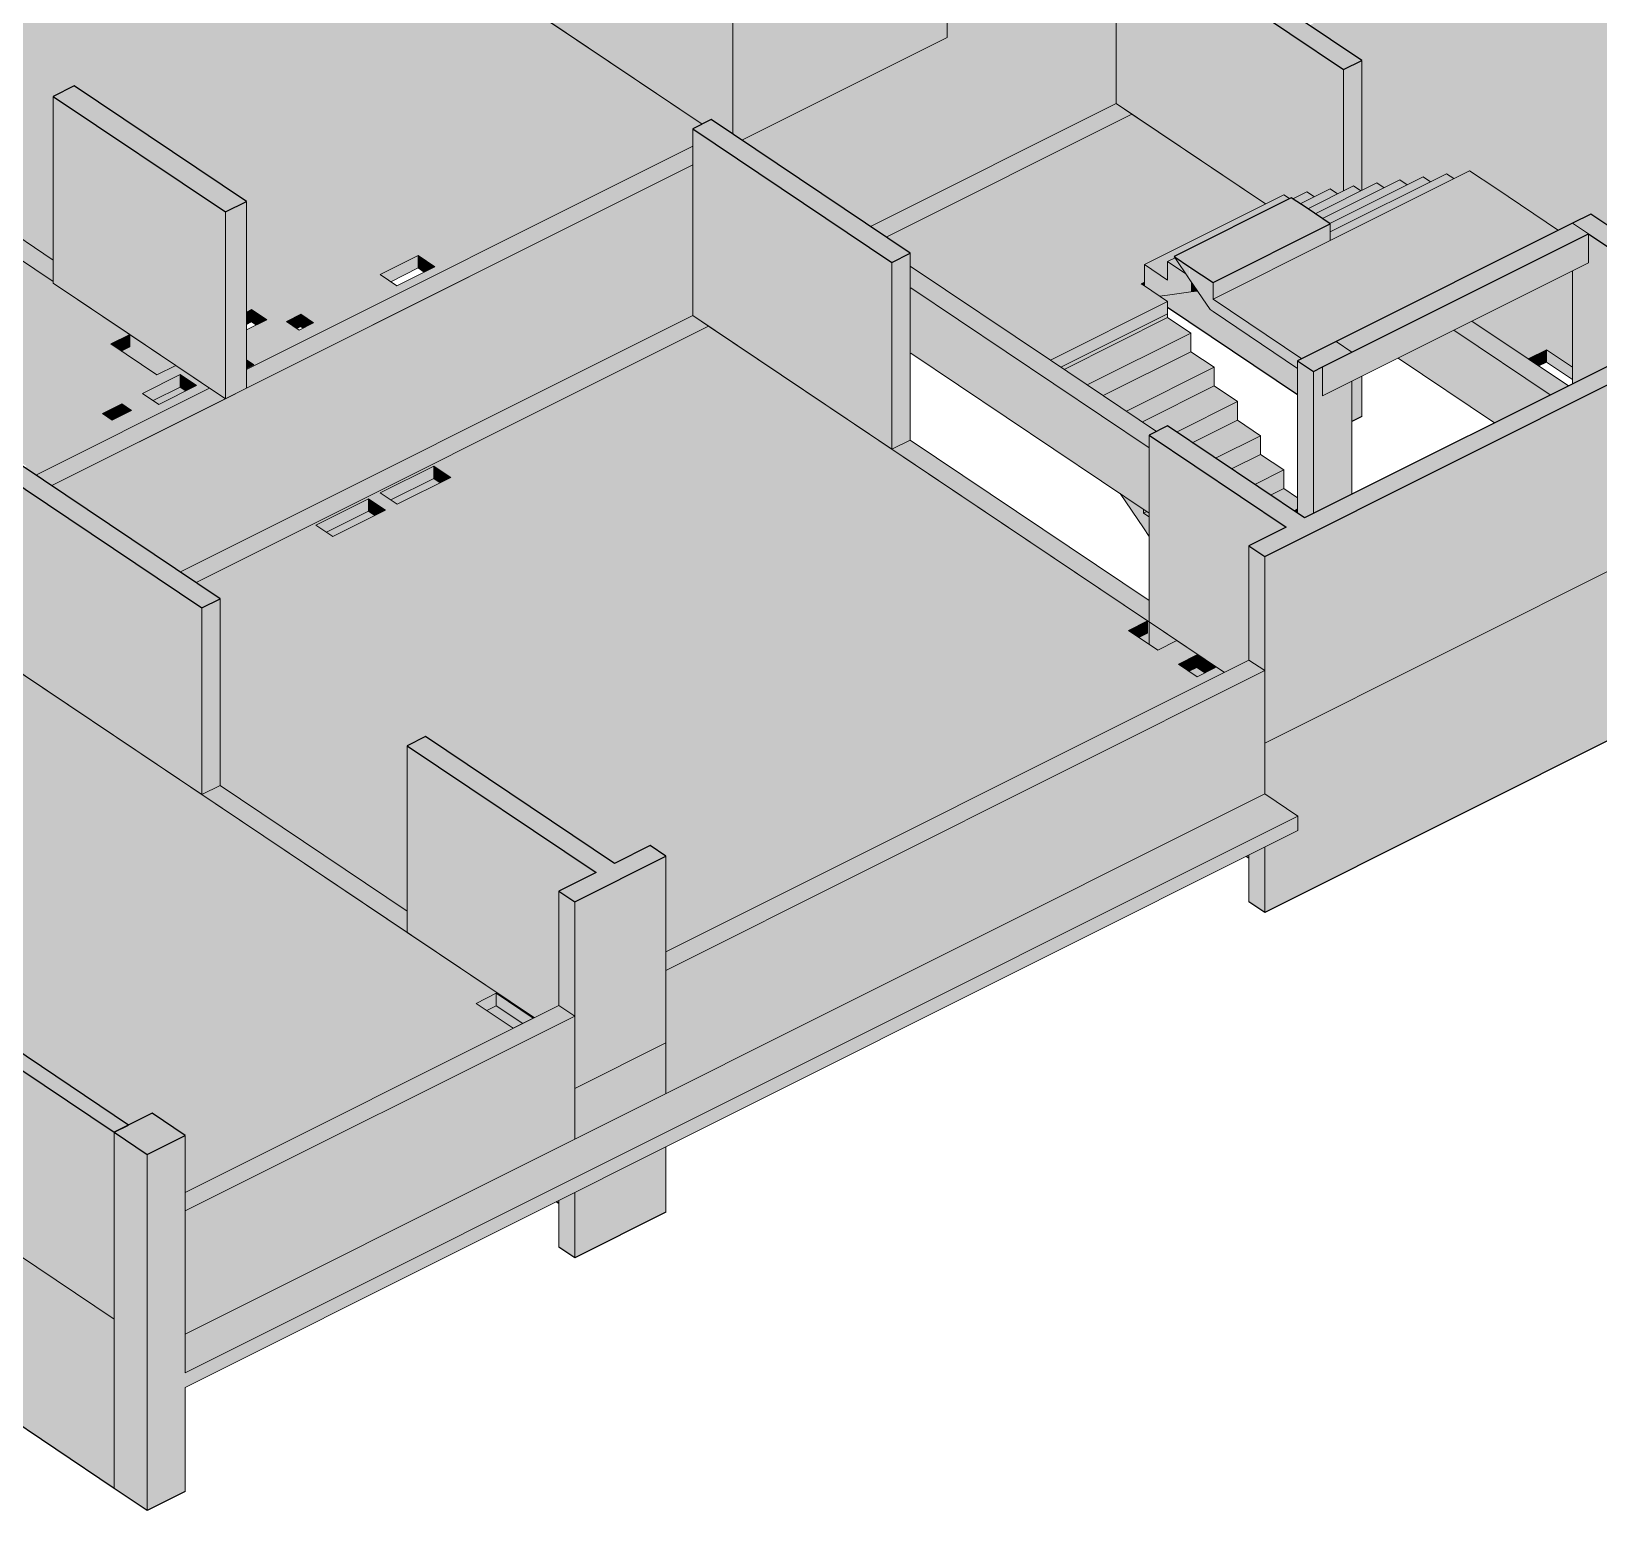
# Model space of a CAD drawing. Header units: centimetres. Extents: x -2198 to 42786, y -3196 to 88064.
# Drawn here: x 15484 to 16719, y 64360 to 65525 of the extents above; entities that cross this region are included whole.
import ezdxf

# ---------------------------------------------------------------- set-up
doc = ezdxf.new("R2010")
doc.units = ezdxf.units.CM
for name, color, linetype, lineweight in [('A-FLOR', 7, 'Continuous', 25), ('S-BEAM', 7, 'Continuous', 25), ('S-COLS', 7, 'Continuous', 25), ('S-STRS', 7, 'Continuous', 9)]:
    doc.layers.add(name, color=color, linetype=linetype, lineweight=lineweight)

# ---------------------------------------------------------------- blocks, each defined once
blk = doc.blocks.new('PED_COMPL_ESC_TRIANGULO_BAIXO_R00_2019 - 01-3741892-3D E 001 - VISTA 3D TIPO 1')
at = {"layer": 'S-BEAM', "lineweight": 9, "true_color": 0xbfbfbf}
blk.add_hatch(color=9, dxfattribs=at).paths.add_polyline_path([(15.6, 65258.8), (97.1, 65299.6), (97.1, 65302.4), (13.1, 65260.4)], flags=0)
at = {"layer": 'S-BEAM', "lineweight": 9}
for p, q in [((13.1, 65260.4), (97.1, 65302.4)), ((97.1, 65302.4), (97.1, 65299.6))]:
    blk.add_line(p, q, dxfattribs=at)
blk = doc.blocks.new('PED_COMPL_ESC_TRIANGULO_CIMA_R00_2019 - 01-3741802-3D E 001 - VISTA 3D TIPO 1')
at = {"layer": 'S-BEAM', "lineweight": 9, "true_color": 0xbfbfbf}
for points in [[(76.3, 65326.2), (78.8, 65326.5), (78.6, 65327.4)], [(78.8, 65324.5), (78.7, 65326.5), (76.3, 65326.2), (78.6, 65324.6)]]:
    blk.add_hatch(color=9, dxfattribs=at).paths.add_polyline_path(points, flags=0)
at = {"layer": 'S-BEAM', "lineweight": 9}
for p, q in [((76.3, 65326.2), (78.8, 65327.5)), ((78.8, 65326.5), (76.3, 65326.2)), ((76.3, 65326.2), (78.8, 65324.5)), ((78.8, 65324.5), (78.8, 65326.5))]:
    blk.add_line(p, q, dxfattribs=at)

msp = doc.modelspace()

# ---------------------------------------------------------------- hatches: boundary and pattern name
at = {"layer": 'A-FLOR', "true_color": 0xbfbfbf}
h = msp.add_hatch(color=9, dxfattribs=at)
h.paths.add_polyline_path([(15341.26, 64968.73), (15461.98, 65029.16), (15461.98, 65147.87), (15239.96, 65036.73), (15340.13, 64969.48)], flags=0)
h.paths.add_polyline_path([(15601.85, 65099.17), (16005.42, 65301.18), (16005.42, 65419.9), (15500.55, 65167.18), (15595.48, 65103.45)], flags=0)
h.paths.add_polyline_path([(16145.29, 65371.2), (16338.84, 65468.22), (16338.84, 65603.07), (16337.62, 65602.57), (16298.23, 65629.02), (16278.97, 65619.38), (16266.01, 65628.08), (16302.68, 65646.43), (16344.82, 65618.14), (16346.17, 65618.81), (16270.34, 65669.72), (16243.85, 65656.46), (16201.24, 65685.06), (16227.73, 65698.32), (16189.98, 65723.67), (16167.27, 65712.3), (16102.24, 65755.96), (16124.95, 65767.33), (16118.74, 65771.5), (16103.6, 65763.92), (16090.53, 65772.69), (16105.67, 65780.27), (16051.13, 65816.89), (16035.99, 65809.31), (16022.61, 65818.29), (16037.74, 65825.87), (15912.61, 65909.88), (15899.89, 65903.53), (15890.26, 65909.88), (15877.25, 65903.37), (15899.89, 65888.17), (15886.33, 65881.38), (15863.7, 65896.58), (15738.44, 65833.88), (16067.83, 65612.75), (16193.32, 65675.57), (16205.74, 65667.23), (16205.74, 65520.17), (16043.99, 65439.2), (16144.02, 65372.05)], flags=0)
h.paths.add_polyline_path([(16478.71, 65538.09), (16736.2, 65667.32), (16736.2, 65785.7), (16377.41, 65606.1), (16474.31, 65541.05)], flags=0)
h.paths.add_polyline_path([(16878.34, 65738.13), (17135.83, 65867.02), (17135.83, 65883.87), (17048.91, 65942.23), (16777.04, 65806.14), (16871.81, 65742.52)], flags=0)
h = msp.add_hatch(color=9, dxfattribs=at)
h.paths.add_polyline_path([(15653.96, 65258.52), (16005.42, 65434.5), (16005.42, 65448.25), (16012.76, 65451.92), (15726.64, 65644.01), (15712.26, 65636.81), (15679.74, 65658.64), (15694.12, 65665.84), (15653.98, 65692.79), (15640.36, 65685.97), (15606.32, 65708.82), (15619.95, 65715.64), (15593.3, 65733.53), (15579.67, 65726.71), (15570.42, 65732.92), (15584.04, 65739.74), (15569.66, 65749.4), (15311.03, 65619.94), (15317.87, 65615.35), (15317.87, 65468.29), (15501.7, 65344.87), (15501.7, 65473.75), (15518.35, 65482.09), (15653.96, 65391.05), (15653.97, 65303.91), (15657.94, 65305.89), (15669.86, 65297.88), (15653.96, 65289.72), (15653.97, 65266.3), (15659.85, 65262.35), (15653.96, 65259.12)], flags=0)
h.paths.add_polyline_path([(15695.31, 65289.72), (15685.32, 65296.43), (15696.84, 65302.2), (15706.83, 65295.49), (15696.84, 65290.49)], flags=0)
h.paths.add_polyline_path([(15772.3, 65324.58), (15759.17, 65333.4), (15789.17, 65348.42), (15802.3, 65339.6), (15772.38, 65324.62)], flags=0)
h = msp.add_hatch(color=9, dxfattribs=at)
h.paths.add_polyline_path([(16862.3, 65239.46), (17156, 65386.48), (16872.94, 65576.51), (16871.81, 65575.94), (16811.07, 65616.71), (16796.3, 65609.32), (16760.64, 65633.26), (16775.41, 65640.66), (16748.61, 65658.64), (16491.13, 65529.76), (16532.29, 65502.12), (16532.29, 65399.79), (16544.05, 65405.68), (16549.84, 65401.79), (16562.35, 65408.06), (16568.14, 65404.18), (16580.65, 65410.44), (16586.44, 65406.56), (16598.95, 65412.82), (16604.74, 65408.94), (16617.25, 65415.2), (16687.22, 65368.23), (16712.64, 65381.04), (16820.55, 65308.59), (16849.88, 65323.27), (16862.3, 65314.94), (16862.3, 65268.35)], flags=0)
h.paths.add_polyline_path([(16698.26, 65260.48), (16698.26, 65336.4), (16619.1, 65296.77), (16663.42, 65267.02), (16677.8, 65274.22), (16697.93, 65260.7)], flags=0)
h.paths.add_polyline_path([(16621.16, 65572.63), (16611, 65579.45), (16622.52, 65585.22), (16632.68, 65578.4), (16627.76, 65575.94)], flags=0)
h.paths.add_polyline_path([(16702.31, 65613.25), (16694.71, 65618.35), (16708.88, 65625.44), (16716.47, 65620.34)], flags=0)
h.paths.add_polyline_path([(16733.74, 65628.99), (16721.25, 65637.38), (16750.91, 65652.23), (16763.4, 65643.84), (16736.2, 65630.22)], flags=0)
h = msp.add_hatch(color=9, dxfattribs=at)
h.paths.add_polyline_path([(15254.34, 65058.49), (15461.98, 65162.42), (15461.98, 65176.22), (15466.53, 65178.5), (15459.35, 65183.32), (15470.87, 65189.08), (15480.86, 65182.38), (15479.17, 65181.53), (15488.13, 65175.52), (15624.9, 65243.98), (15598.31, 65261.83), (15583.34, 65254.33), (15546.99, 65278.73), (15561.97, 65286.22), (15501.7, 65326.7), (15501.69, 65328.03), (15171.16, 65549.92), (14900.48, 65414.43), (14900.79, 65281.29), (14911.51, 65274.09), (14925.89, 65281.29), (14957.92, 65259.79), (14943.54, 65252.59), (15136.04, 65123.35), (15136.04, 65253.56), (15150.42, 65260.76), (15254.34, 65191), (15254.34, 65059.06)], flags=0)
h.paths.add_polyline_path([(15548.12, 65218.73), (15540.42, 65223.9), (15555.74, 65231.57), (15563.44, 65226.4), (15551.31, 65220.33)], flags=0)
h.paths.add_polyline_path([(15584.95, 65231.16), (15572.13, 65239.77), (15601.79, 65254.62), (15614.61, 65246.01), (15593.9, 65235.64)], flags=0)
for points in [[(16287.07, 65266.01), (16379.4, 65312.22), (16358.55, 65326.22), (16361.1, 65327.5), (16361.1, 65341.21), (16456.6, 65389.02), (16351.25, 65459.74), (16157.71, 65362.86), (16176.65, 65350.14), (16176.65, 65340.14), (16278.84, 65271.53)], [(15767.51, 65327.8), (15789.17, 65338.64), (15789.17, 65348.42), (15759.17, 65333.4), (15761.87, 65331.58)], [(15793.96, 65335.42), (15802.3, 65339.6), (15789.17, 65348.42), (15789.17, 65338.64), (15793.03, 65336.05)], [(16295.42, 65260.41), (16379.4, 65302.45), (16379.4, 65312.22), (16287.07, 65266.01)], [(15653.96, 65294.12), (15657.94, 65296.11), (15657.94, 65305.89), (15653.96, 65303.9), (15653.96, 65297.88)], [(15661.52, 65293.71), (15669.86, 65297.88), (15657.94, 65305.89), (15657.94, 65296.11), (15659.85, 65294.83)], [(15693.67, 65290.83), (15696.84, 65292.42), (15696.84, 65302.2), (15685.32, 65296.43), (15686.72, 65295.49)], [(15698.49, 65291.31), (15706.83, 65295.49), (15696.84, 65302.2), (15696.84, 65292.42), (15698.07, 65291.59)], [(15555.34, 65273.13), (15561.97, 65276.45), (15561.97, 65286.22), (15547.05, 65278.69), (15554.04, 65274)], [(16671.76, 65261.42), (16677.8, 65264.44), (16677.8, 65274.22), (16663.5, 65266.97)], [(16698.26, 65250.71), (16697.93, 65260.7), (16677.8, 65274.22), (16677.8, 65264.44), (16696.62, 65251.8)], [(15653.96, 65259.4), (15659.85, 65262.35), (15653.96, 65266.3), (15653.96, 65259.42)], [(15580.47, 65234.17), (15601.79, 65244.84), (15601.79, 65254.62), (15572.13, 65239.77), (15578.28, 65235.64)], [(15606.27, 65241.83), (15614.61, 65246.01), (15601.79, 65254.33), (15601.79, 65244.84), (15605.22, 65242.53)], [(15548.12, 65218.73), (15555.74, 65222.85), (15555.74, 65231.57), (15540.42, 65223.9), (15547.5, 65219.14)], [(15555.74, 65222.54), (15563.44, 65226.4), (15555.74, 65231.16), (15555.74, 65222.85)], [(15767.68, 65155.88), (15801.39, 65173.09), (15801.39, 65182.53), (15759.34, 65161.48), (15767.39, 65156.07)], [(15806.43, 65169.37), (15814.78, 65173.55), (15801.39, 65182.23), (15801.39, 65172.75), (15804.17, 65170.89)], [(15716.87, 65130.45), (15750.07, 65147.4), (15750.07, 65156.84), (15708.53, 65136.05), (15716.59, 65130.64)], [(15755.11, 65143.68), (15763.26, 65147.98), (15750.07, 65156.84), (15750.07, 65147.06)], [(16356.79, 65047.55), (16363.58, 65050.95), (16363.58, 65060.73), (16348.45, 65053.15), (16354.67, 65048.97)], [(16396.28, 65021.04), (16402.31, 65024.06), (16402.11, 65033.74), (16387.93, 65026.64), (16395.64, 65021.46)], [(16408.75, 65019.74), (16417.1, 65023.92), (16402.31, 65033.6), (16402.53, 65023.92), (16406.18, 65021.46)], [(15843.1, 64753.77), (15850.65, 64757.77), (15850.65, 64767.33), (15834.76, 64759.38), (15837.16, 64757.77)], [(15871.48, 64743.56), (15879.82, 64747.74), (15850.65, 64767.33), (15850.65, 64757.55), (15870.15, 64744.45)]]:
    msp.add_hatch(color=9, dxfattribs=at).paths.add_polyline_path(points, flags=0)
h = msp.add_hatch(color=9, dxfattribs=at)
h.paths.add_polyline_path([(15984.31, 64799.97), (16424.09, 65020.11), (16386.75, 65045.18), (16371.61, 65037.6), (16348.45, 65053.15), (16363.58, 65060.73), (16017.84, 65292.84), (15614.27, 65090.83), (15633.21, 65078.12), (15633.21, 64931.05), (15780.59, 64832.11), (15780.59, 64962.32), (15794.97, 64969.52), (15943.7, 64869.67), (15971.89, 64883.79), (15984.31, 64875.45), (15984.31, 64822.46)], flags=0)
h.paths.add_polyline_path([(16402.71, 65016.72), (16387.93, 65026.64), (16402.37, 65033.8), (16417.1, 65023.92), (16411.55, 65021.14)], flags=0)
h.paths.add_polyline_path([(15721.92, 65127.06), (15708.53, 65136.05), (15750.07, 65156.84), (15763.45, 65147.86), (15750.07, 65141.16)], flags=0)
h.paths.add_polyline_path([(15772.72, 65152.5), (15759.34, 65161.48), (15801.65, 65182.36), (15814.78, 65173.55)], flags=0)
h = msp.add_hatch(color=9, dxfattribs=at)
h.paths.add_polyline_path([(15605.71, 64610.46), (15880.65, 64748.08), (15474.4, 65020.82), (15219.18, 64893.07), (15561.03, 64663.57), (15579.57, 64672.85), (15605.71, 64655.3), (15605.71, 64635.5)], flags=0)
h.paths.add_polyline_path([(15863.94, 64739.79), (15834.76, 64759.38), (15850.65, 64767.33), (15879.51, 64747.58), (15868.66, 64742.15)], flags=0)
at = {"layer": 'A-FLOR', "true_color": 0x0080ff}
for points in [[(15605.71, 64468.31), (16482, 64906.95), (16455.86, 64924.5), (15605.71, 64498.95)], [(15605.71, 64456.9), (16482, 64895.54), (16482, 64906.95), (15605.71, 64468.31)]]:
    msp.add_hatch(color=150, dxfattribs=at).paths.add_polyline_path(points, flags=0)
at = {"layer": 'S-BEAM', "true_color": 0xbfbfbf}
for points in [[(15501.7, 65328.02), (15501.69, 65344.88), (15317.87, 65468.29), (15303.49, 65461.09), (15501.69, 65328.03)], [(16157.71, 65362.86), (16351.25, 65459.74), (16338.84, 65468.08), (16145.29, 65371.2), (16157.18, 65363.21)], [(15653.97, 65243.97), (16005.42, 65419.9), (16005.42, 65434.45), (15653.96, 65258.52), (15653.96, 65243.98)], [(16501.48, 65237.9), (16710.75, 65342.65), (16710.75, 65365.46), (16501.48, 65260.7)], [(16364.84, 65196.95), (16364.93, 65207), (16370.68, 65209.88), (16176.65, 65340.14), (16176.65, 65323.29), (16356.3, 65202.68)], [(16364.84, 65145.61), (16364.84, 65196.95), (16176.65, 65322.87), (16176.65, 65271.95), (16363.58, 65146.46)], [(15614.27, 65090.83), (16017.84, 65292.84), (16005.42, 65301.18), (15601.85, 65099.17), (15608.81, 65094.5)], [(16636.88, 65216.65), (16680.68, 65238.58), (16604.72, 65289.58), (16560.92, 65267.65), (16628.1, 65222.54)], [(16680.68, 65238.58), (16695.06, 65245.78), (16619.1, 65296.77), (16604.72, 65289.58), (16677.8, 65240.52)], [(16364.84, 65059.88), (16364.84, 65076.74), (16176.65, 65203.08), (16162.27, 65195.88), (16363.58, 65060.73)], [(16364.84, 65042.14), (16364.84, 65059.88), (16363.58, 65060.73), (16363.58, 65050.95), (16356.79, 65047.55), (16364.02, 65042.7)], [(15984.31, 64785.42), (16455.86, 65021.46), (16443.44, 65029.8), (15984.31, 64799.97)], [(15984.31, 64688.46), (16455.86, 64924.5), (16455.86, 65021.46), (15984.31, 64785.42), (15984.31, 64692.39)], [(15780.59, 64815.26), (15780.59, 64832.11), (15633.21, 64931.05), (15618.83, 64923.85), (15772.72, 64820.54)], [(15605.71, 64595.91), (15912.41, 64749.43), (15899.99, 64757.77), (15605.71, 64610.46), (15605.71, 64596.33)], [(15605.71, 64498.95), (15912.41, 64652.46), (15912.41, 64749.43), (15605.71, 64595.91), (15605.71, 64524.84)]]:
    msp.add_hatch(color=9, dxfattribs=at).paths.add_polyline_path(points, flags=0)
at = {"layer": 'S-BEAM', "lineweight": 9, "true_color": 0x80ff00}
msp.add_hatch(color=70, dxfattribs=at).paths.add_polyline_path([(16501.48, 65260.7), (16710.75, 65365.46), (16698.26, 65373.75), (16512.15, 65280.59), (16524.49, 65272.31), (16501.4, 65260.76)], flags=0)
at = {"layer": 'S-BEAM', "true_color": 0xbfbfbf}
h = msp.add_hatch(color=9, dxfattribs=at)
h.paths.add_polyline_path([(15254.34, 65043.93), (15461.98, 65147.87), (15461.98, 65162.42), (15254.34, 65058.49), (15254.34, 65048.97)], flags=0)
h.paths.add_polyline_path([(15500.55, 65167.18), (15637.31, 65235.65), (15624.9, 65243.98), (15488.13, 65175.52), (15491.18, 65173.47)], flags=0)
h = msp.add_hatch(color=9, dxfattribs=at)
h.paths.add_polyline_path([(15721.92, 65127.06), (15755.11, 65143.68), (15750.07, 65147.06), (15716.87, 65130.45), (15720.27, 65128.17)], flags=0)
h.paths.add_polyline_path([(15772.72, 65152.5), (15806.43, 65169.37), (15801.39, 65172.75), (15767.68, 65155.88), (15772.04, 65152.96)], flags=0)
at = {"layer": 'S-COLS', "true_color": 0xc0c0c0}
for points in [[(16036.95, 65443.93), (16036.95, 65582.75), (15869.64, 65695.07), (15869.64, 65548), (16012.76, 65451.92), (16019.8, 65455.44), (16036.82, 65444.02)], [(16043.99, 65439.2), (16205.74, 65520.17), (16205.74, 65667.23), (16036.95, 65582.75), (16036.95, 65443.93), (16038.62, 65442.81)], [(16456.6, 65389.02), (16470.86, 65396.15), (16475.39, 65393.26), (16476.74, 65393.94), (16478.12, 65393.01), (16489.15, 65398.53), (16494.94, 65394.65), (16507.45, 65400.91), (16513.24, 65397.03), (16517.91, 65399.37), (16517.91, 65494.92), (16338.84, 65615.14), (16338.84, 65468.08), (16452.6, 65391.7)], [(16517.91, 65399.37), (16525.75, 65403.3), (16531.54, 65399.41), (16532.29, 65399.79), (16532.29, 65502.12), (16517.91, 65494.92), (16517.91, 65400.91)], [(15637.31, 65235.65), (15637.31, 65382.71), (15501.7, 65473.75), (15501.7, 65326.69), (15626.52, 65242.89)], [(16162.27, 65195.88), (16162.27, 65342.94), (16005.42, 65448.25), (16005.57, 65301.08), (16086.71, 65246.61)], [(15637.31, 65235.65), (15653.96, 65243.98), (15653.96, 65391.05), (15637.31, 65382.71), (15637.31, 65241.26)], [(16698.26, 65247.38), (16806.17, 65301.4), (16710.75, 65365.46), (16710.75, 65342.65), (16698.26, 65336.4), (16698.26, 65247.67)], [(16162.27, 65195.88), (16176.65, 65203.08), (16176.65, 65350.14), (16162.27, 65342.94), (16162.27, 65203.08)], [(16481.8, 65238.72), (16481.61, 65259.67), (16412.87, 65305.82), (16402.99, 65320.37), (16373.06, 65316.48), (16379.4, 65312.22), (16379.4, 65307.47), (16465.73, 65249.51)], [(16455.86, 64964.43), (16862.3, 65167.87), (16862.3, 65314.94), (16455.86, 65111.49), (16455.86, 64969.2)], [(16487.14, 65141.7), (16494.21, 65145.24), (16494.21, 65257.16), (16481.8, 65265.49), (16481.8, 65145.28)], [(16494.21, 65145.24), (16524.49, 65160.39), (16524.47, 65249.4), (16501.4, 65237.95), (16501.3, 65260.7), (16494.21, 65257.16), (16494.21, 65148.53)], [(16524.49, 65217.77), (16532.29, 65221.68), (16532.29, 65253.32), (16524.49, 65249.41), (16524.49, 65226.78)], [(16424.09, 65020.11), (16443.44, 65029.8), (16443.44, 65119.83), (16472.76, 65134.5), (16364.84, 65206.95), (16364.84, 65059.88), (16422.07, 65021.46)], [(15618.83, 64923.85), (15618.83, 65070.92), (15461.98, 65176.22), (15461.98, 65029.16), (15608.11, 64931.05)], [(16455.86, 64831.05), (16862.3, 65034.49), (16862.3, 65167.87), (16455.86, 64964.43), (16455.86, 64924.5), (16482, 64906.95), (16482, 64895.54), (16455.86, 64882.46)], [(16455.86, 65021.46), (16455.86, 65111.49), (16443.44, 65119.83), (16443.44, 65029.8), (16452.21, 65023.92)], [(15618.83, 64923.85), (15633.21, 64931.05), (15633.21, 65078.12), (15618.83, 65070.92), (15618.83, 64930.93)], [(15880.65, 64748.08), (15899.99, 64757.77), (15899.99, 64847.79), (15929.32, 64862.47), (15780.59, 64962.32), (15780.59, 64815.26), (15879.82, 64748.64)], [(15549.67, 64510.82), (15549.67, 64657.89), (15157.57, 64921.12), (15157.57, 64774.06), (15528.79, 64524.84)], [(16455.86, 64831.05), (16455.86, 64882.46), (16443.44, 64876.24), (16443.44, 64839.38)], [(15912.41, 64692.39), (15984.31, 64728.38), (15984.31, 64875.45), (15912.41, 64839.46), (15912.41, 64697.17)], [(15912.41, 64749.43), (15912.41, 64839.46), (15899.99, 64847.79), (15899.99, 64757.77)], [(15549.67, 64377.44), (15549.67, 64510.82), (15157.57, 64774.06), (15157.57, 64640.68), (15351, 64510.82)], [(15912.41, 64559.01), (15912.41, 64610.42), (15899.99, 64604.21), (15899.99, 64567.35)]]:
    msp.add_hatch(color=9, dxfattribs=at).paths.add_polyline_path(points, flags=0)
at = {"layer": 'S-COLS', "lineweight": 9, "true_color": 0x8080ff}
for points in [[(16517.91, 65494.92), (16532.29, 65502.12), (16353.22, 65622.34), (16338.84, 65615.14), (16502.93, 65504.98)], [(15637.31, 65382.71), (15653.96, 65391.05), (15518.35, 65482.09), (15501.7, 65473.75), (15618.17, 65395.56)], [(16162.27, 65342.94), (16176.65, 65350.14), (16019.8, 65455.44), (16005.42, 65448.25), (16149.17, 65351.74)], [(16455.86, 65111.49), (16862.3, 65314.94), (16849.88, 65323.27), (16820.55, 65308.59), (16712.64, 65381.04), (16698.34, 65373.79), (16806.17, 65301.4), (16487.14, 65141.7), (16379.22, 65214.15), (16364.84, 65206.95), (16472.76, 65134.5), (16443.44, 65119.83), (16446.33, 65117.89)], [(16494.21, 65257.16), (16524.49, 65272.31), (16511.96, 65280.59), (16481.8, 65265.49), (16490.47, 65259.67)], [(15618.83, 65070.92), (15633.21, 65078.12), (15476.16, 65183.32), (15461.98, 65176.22), (15611.23, 65076.02)], [(15912.41, 64839.46), (15984.31, 64875.45), (15971.89, 64883.79), (15943.7, 64869.67), (15794.97, 64969.52), (15780.59, 64962.32), (15929.32, 64862.47), (15899.99, 64847.79)], [(15549.67, 64657.89), (15561.03, 64663.57), (15168.93, 64926.81), (15157.57, 64921.12), (15352.31, 64790.39)]]:
    msp.add_hatch(color=171, dxfattribs=at).paths.add_polyline_path(points, flags=0)
at = {"layer": 'S-COLS', "true_color": 0xc0c0c0}
h = msp.add_hatch(color=9, dxfattribs=at)
h.paths.add_polyline_path([(15584.95, 65231.16), (15606.27, 65241.83), (15601.79, 65244.84), (15580.47, 65234.17), (15584.36, 65231.56)], flags=0)
h.paths.add_polyline_path([(15583.34, 65254.33), (15598.31, 65261.83), (15561.97, 65286.22), (15561.97, 65276.45), (15555.34, 65273.13), (15582.91, 65254.62)], flags=0)
h = msp.add_hatch(color=9, dxfattribs=at)
h.paths.add_polyline_path([(16443.44, 64873.73), (16443.44, 64876.24), (16441.31, 64875.17)], flags=0)
h.paths.add_polyline_path([(16402.71, 65016.72), (16408.75, 65019.74), (16402.02, 65023.92), (16396.28, 65021.04), (16402.5, 65016.86)], flags=0)
h.paths.add_polyline_path([(16371.61, 65037.6), (16386.75, 65045.18), (16364.84, 65059.88), (16364.84, 65042.14)], flags=0)
h = msp.add_hatch(color=9, dxfattribs=at)
h.paths.add_polyline_path([(15899.99, 64601.72), (15899.99, 64604.21), (15897.87, 64603.14)], flags=0)
h.paths.add_polyline_path([(15863.94, 64739.79), (15871.48, 64743.56), (15850.65, 64757.55), (15843.1, 64753.77), (15852.09, 64747.74)], flags=0)
h = msp.add_hatch(color=9, dxfattribs=at)
h.paths.add_polyline_path([(15912.41, 64559.01), (15984.31, 64595), (15984.31, 64646.41), (15912.41, 64610.42), (15912.41, 64582.03)], flags=0)
h.paths.add_polyline_path([(15912.41, 64652.46), (15984.31, 64688.46), (15984.31, 64728.38), (15912.41, 64692.39)], flags=0)
at = {"layer": 'S-COLS', "true_color": 0x8080ff}
msp.add_hatch(color=171, dxfattribs=at).paths.add_polyline_path([(15575.82, 64640.34), (15605.71, 64655.3), (15579.57, 64672.85), (15549.67, 64657.89), (15561.03, 64650.26)], flags=0)
at = {"layer": 'S-COLS', "true_color": 0x0080ff}
for points in [[(15575.82, 64359.89), (15575.82, 64640.34), (15549.67, 64657.89), (15549.67, 64377.44)], [(15575.82, 64359.89), (15605.71, 64374.86), (15605.71, 64655.3), (15575.82, 64640.34), (15575.82, 64377.44)]]:
    msp.add_hatch(color=150, dxfattribs=at).paths.add_polyline_path(points, flags=0)
at = {"layer": 'S-STRS', "true_color": 0xff8040}
for points in [[(16485.06, 65267.13), (16687.22, 65368.23), (16617.25, 65415.2), (16415.17, 65314.05), (16481.8, 65269.32)], [(16507.5, 65367.04), (16586.44, 65406.56), (16580.65, 65410.44), (16507.04, 65373.59), (16507.5, 65373.29), (16507.5, 65370.25)], [(16507.5, 65360.26), (16604.74, 65408.94), (16598.95, 65412.82), (16507.5, 65367.04), (16507.5, 65360.82)], [(16489.69, 65385.24), (16513.24, 65397.03), (16507.45, 65400.91), (16483.91, 65389.13), (16489.2, 65385.58)], [(16495.47, 65381.36), (16531.54, 65399.41), (16525.75, 65403.3), (16489.69, 65385.24)], [(16501.26, 65377.48), (16549.84, 65401.79), (16544.05, 65405.68), (16495.47, 65381.36)], [(16507.04, 65373.59), (16568.14, 65404.18), (16562.35, 65408.06), (16501.26, 65377.48)], [(16379.4, 65328.93), (16379.4, 65343.59), (16385.24, 65346.51), (16384.42, 65347.72), (16475.26, 65393.19), (16470.86, 65396.15), (16361.1, 65341.21), (16375.35, 65331.64)], [(16415.17, 65314.05), (16507.5, 65360.26), (16507.5, 65373.29), (16415.17, 65327.07), (16415.17, 65324.62)], [(16396.87, 65329.38), (16396.87, 65339.36), (16384.42, 65347.72), (16395.78, 65330.98)], [(16373.06, 65316.48), (16379.4, 65317.3), (16379.4, 65328.93), (16361.1, 65341.21), (16361.1, 65324.51), (16371.83, 65317.3)], [(16379.4, 65317.3), (16397.7, 65319.68), (16397.7, 65328.16), (16393.77, 65333.95), (16379.4, 65343.59), (16379.4, 65319.68)], [(16415.17, 65304.27), (16415.17, 65327.07), (16396.87, 65339.36), (16397.18, 65328.93), (16412.87, 65305.82)], [(16397.7, 65319.68), (16402.99, 65320.37), (16397.7, 65328.16), (16397.7, 65322.07)], [(16481.8, 65259.54), (16481.8, 65265.49), (16485.06, 65267.13), (16415.17, 65314.05), (16415.17, 65304.27), (16481.61, 65259.67)], [(16316.15, 65246.49), (16397.7, 65287.31), (16379.4, 65299.59), (16297.85, 65258.77), (16305.37, 65253.72)], [(16328.67, 65238.09), (16397.7, 65272.64), (16397.7, 65287.31), (16316.15, 65246.49), (16324.19, 65241.09)], [(16346.97, 65225.8), (16416, 65260.36), (16397.7, 65272.64), (16328.67, 65238.09), (16346.03, 65226.43)], [(16359.48, 65217.4), (16416, 65245.69), (16416, 65260.36), (16346.97, 65225.8), (16357.49, 65218.74)], [(16386.32, 65209.38), (16434.3, 65233.4), (16416, 65245.69), (16359.48, 65217.4), (16370.68, 65209.88), (16379.23, 65214.14)], [(16398.83, 65200.98), (16434.3, 65218.74), (16434.3, 65233.4), (16386.32, 65209.38), (16389.94, 65206.95)], [(16417.13, 65188.7), (16452.6, 65206.45), (16434.3, 65218.74), (16398.83, 65200.98), (16412.53, 65191.78)], [(16460.46, 65159.61), (16470.9, 65164.83), (16470.9, 65179.5), (16447.95, 65168.01), (16455.86, 65162.69)], [(16478.76, 65147.32), (16481.8, 65148.84), (16481.8, 65157.52), (16470.9, 65164.83), (16460.46, 65159.61), (16472.76, 65151.35)], [(16360.27, 65133.94), (16360.27, 65148.68), (16341.97, 65160.9), (16353.08, 65144.54)], [(16364.84, 65127.22), (16364.84, 65142.5), (16360.27, 65145.57), (16360.27, 65133.94), (16363.58, 65129.07)], [(16481.8, 65145.28), (16481.8, 65148.84), (16478.76, 65147.32)]]:
    msp.add_hatch(color=11, dxfattribs=at).paths.add_polyline_path(points, flags=0)
h = msp.add_hatch(color=11, dxfattribs=at)
h.paths.add_polyline_path([(16393.77, 65333.95), (16385.24, 65346.51), (16379.4, 65343.59), (16387.87, 65337.91)], flags=0)
h.paths.add_polyline_path([(16483.91, 65389.13), (16494.94, 65394.65), (16489.15, 65398.53), (16478.12, 65393.01)], flags=0)
at = {"layer": 'S-STRS', "true_color": 0xff80ff}
msp.add_hatch(color=211, dxfattribs=at).paths.add_polyline_path([(16415.17, 65327.07), (16507.5, 65373.29), (16476.74, 65393.94), (16384.42, 65347.72), (16412.41, 65328.93)], flags=0)
at = {"layer": 'S-STRS', "true_color": 0xff8040}
h = msp.add_hatch(color=11, dxfattribs=at)
h.paths.add_polyline_path([(16360.27, 65145.57), (16362.93, 65146.9), (16360.27, 65148.68)], flags=0)
h.paths.add_polyline_path([(16429.65, 65180.29), (16452.6, 65191.78), (16452.6, 65206.45), (16417.13, 65188.7), (16419.96, 65186.8)], flags=0)
h = msp.add_hatch(color=11, dxfattribs=at)
h.paths.add_polyline_path([(16364.84, 65142.5), (16364.84, 65145.61), (16362.93, 65146.9), (16360.27, 65145.57), (16363.58, 65143.34)], flags=0)
h.paths.add_polyline_path([(16447.95, 65168.01), (16470.9, 65179.5), (16452.6, 65191.78), (16429.65, 65180.29)], flags=0)

# ---------------------------------------------------------------- linework, layer by layer
at = {"layer": 'A-FLOR', "lineweight": 9}
for p, q in [((16012.76, 65451.92), (15726.64, 65644.01)), ((15501.7, 65328.02), (15171.16, 65549.92)), ((16205.74, 65520.17), (16043.99, 65439.2)), ((15317.87, 65468.29), (15501.7, 65344.87)), ((16145.29, 65371.2), (16338.84, 65468.08)), ((16351.25, 65459.74), (16157.71, 65362.86)), ((16456.6, 65389.02), (16351.25, 65459.74)), ((15653.96, 65258.52), (16005.42, 65434.45)), ((16005.42, 65419.9), (15500.55, 65167.18)), ((15759.17, 65333.4), (15789.17, 65348.42)), ((15789.17, 65348.42), (15802.3, 65339.6)), ((15789.17, 65338.64), (15789.17, 65348.42)), ((15789.17, 65338.64), (15767.51, 65327.8)), ((15802.3, 65339.6), (15772.3, 65324.58)), ((15793.96, 65335.42), (15789.17, 65338.64)), ((16176.65, 65340.14), (16287.07, 65266.01)), ((15561.97, 65286.22), (15501.69, 65326.7)), ((15772.3, 65324.58), (15759.17, 65333.4)), ((16379.4, 65312.22), (16361.1, 65324.51)), ((16287.07, 65266.01), (16379.4, 65312.22)), ((16379.4, 65312.22), (16379.4, 65302.45)), ((15601.85, 65099.17), (16005.42, 65301.18)), ((15653.96, 65303.9), (15657.94, 65305.89)), ((15669.86, 65297.88), (15653.96, 65289.92)), ((15657.94, 65305.89), (15669.86, 65297.88)), ((15657.94, 65296.11), (15657.94, 65305.89)), ((15685.32, 65296.43), (15696.84, 65302.2)), ((15696.84, 65302.2), (15706.83, 65295.49)), ((15696.84, 65302.2), (15696.84, 65292.42)), ((16379.4, 65302.45), (16295.42, 65260.41)), ((15546.99, 65278.73), (15561.97, 65286.22)), ((15561.97, 65286.22), (15561.97, 65276.45)), ((16017.84, 65292.84), (15614.27, 65090.83)), ((15657.94, 65296.11), (15653.96, 65294.12)), ((15661.52, 65293.71), (15657.94, 65296.11)), ((15695.31, 65289.72), (15685.32, 65296.43)), ((15696.84, 65292.42), (15693.67, 65290.83)), ((15706.83, 65295.49), (15695.31, 65289.72)), ((15698.49, 65291.31), (15696.84, 65292.42)), ((16363.58, 65060.73), (16017.84, 65292.84)), ((16619.1, 65296.77), (16663.42, 65267.02)), ((15583.34, 65254.33), (15546.99, 65278.73)), ((15561.97, 65276.45), (15555.34, 65273.13)), ((16663.42, 65267.02), (16677.8, 65274.22)), ((16677.8, 65274.22), (16698.28, 65260.47)), ((16677.8, 65264.44), (16677.8, 65274.22)), ((15598.31, 65261.83), (15583.34, 65254.33)), ((15624.9, 65243.98), (15598.31, 65261.83)), ((15653.96, 65266.3), (15659.85, 65262.35)), ((15659.85, 65262.35), (15653.96, 65259.4)), ((16677.8, 65264.44), (16671.76, 65261.42)), ((16698.27, 65250.7), (16677.8, 65264.44)), ((15572.13, 65239.77), (15601.79, 65254.62)), ((15601.79, 65254.62), (15614.61, 65246.01)), ((15601.79, 65244.84), (15601.79, 65254.62)), ((15488.13, 65175.52), (15624.9, 65243.98)), ((15584.95, 65231.16), (15572.13, 65239.77)), ((15601.79, 65244.84), (15580.47, 65234.17)), ((15614.61, 65246.01), (15584.95, 65231.16)), ((15606.27, 65241.83), (15601.79, 65244.84)), ((15540.42, 65223.9), (15555.74, 65231.57)), ((15548.12, 65218.73), (15540.42, 65223.9)), ((15563.44, 65226.4), (15548.12, 65218.73)), ((15555.74, 65231.57), (15563.44, 65226.4)), ((15555.74, 65222.54), (15555.74, 65231.57)), ((15759.34, 65161.48), (15801.39, 65182.53)), ((15801.39, 65182.53), (15814.78, 65173.55)), ((15801.39, 65182.53), (15801.39, 65172.75)), ((15801.39, 65172.75), (15767.68, 65155.88)), ((15814.78, 65173.55), (15772.72, 65152.5)), ((15806.43, 65169.37), (15801.39, 65172.75)), ((15708.53, 65136.05), (15750.07, 65156.84)), ((15750.07, 65156.84), (15763.45, 65147.86)), ((15750.07, 65156.84), (15750.07, 65147.06)), ((15772.72, 65152.5), (15759.34, 65161.48)), ((15750.07, 65147.06), (15716.87, 65130.45)), ((15763.45, 65147.86), (15721.92, 65127.06)), ((15755.11, 65143.68), (15750.07, 65147.06)), ((15721.92, 65127.06), (15708.53, 65136.05)), ((16348.45, 65053.15), (16363.58, 65060.73)), ((16371.61, 65037.6), (16348.45, 65053.15)), ((16363.58, 65050.95), (16356.79, 65047.55)), ((16363.58, 65060.73), (16363.58, 65050.95)), ((16386.75, 65045.18), (16371.61, 65037.6)), ((16424.09, 65020.11), (16386.75, 65045.18)), ((16387.93, 65026.64), (16402.31, 65033.84)), ((16402.71, 65016.72), (16387.93, 65026.64)), ((16402.31, 65033.84), (16417.1, 65023.92)), ((16402.31, 65033.84), (16402.31, 65024.06)), ((15880.65, 64748.08), (15474.4, 65020.82)), ((16402.31, 65024.06), (16396.28, 65021.04)), ((16408.75, 65019.74), (16402.31, 65024.06)), ((16417.1, 65023.92), (16402.71, 65016.72)), ((15633.21, 64931.05), (15780.59, 64832.11)), ((16455.86, 64924.5), (15605.71, 64498.95)), ((16482, 64906.95), (16455.86, 64924.5)), ((15605.71, 64468.31), (16482, 64906.95)), ((16482, 64906.95), (16482, 64895.54)), ((16482, 64895.54), (15605.71, 64456.9)), ((15834.76, 64759.38), (15850.65, 64767.33)), ((15850.65, 64767.33), (15879.82, 64747.74)), ((15850.65, 64757.55), (15850.65, 64767.33)), ((15863.94, 64739.79), (15834.76, 64759.38)), ((15850.65, 64757.55), (15843.1, 64753.77)), ((15871.48, 64743.56), (15850.65, 64757.55)), ((15879.82, 64747.74), (15863.94, 64739.79))]:
    msp.add_line(p, q, dxfattribs=at)
at = {"layer": 'S-BEAM', "lineweight": 9}
for p, q in [((15303.49, 65461.09), (15501.7, 65328.02)), ((15501.7, 65344.87), (15317.87, 65468.29)), ((16338.84, 65468.08), (16145.29, 65371.2)), ((16157.71, 65362.86), (16351.25, 65459.74)), ((16338.84, 65468.08), (16351.25, 65459.74)), ((16005.42, 65434.45), (15653.96, 65258.52)), ((15653.97, 65243.97), (16005.42, 65419.9)), ((16710.75, 65365.46), (16698.34, 65373.79)), ((16710.75, 65342.65), (16710.75, 65365.46)), ((16287.07, 65266.01), (16176.65, 65340.14)), ((16501.48, 65237.9), (16710.75, 65342.65)), ((16177.27, 65322.87), (16364.84, 65196.95)), ((16005.42, 65301.18), (15601.85, 65099.17)), ((16005.42, 65301.18), (16017.84, 65292.84)), ((15614.27, 65090.83), (16017.84, 65292.84)), ((16604.72, 65289.58), (16680.68, 65238.58)), ((16663.42, 65267.02), (16619.1, 65296.77)), ((16512.15, 65280.59), (16524.49, 65272.31)), ((16364.84, 65145.61), (16177.27, 65271.53)), ((16370.68, 65209.88), (16287.07, 65266.01)), ((16524.49, 65272.31), (16501.4, 65260.76)), ((16501.4, 65237.95), (16501.4, 65260.76)), ((16636.88, 65216.65), (16560.92, 65267.65)), ((16695.06, 65245.78), (16663.42, 65267.02)), ((16501.48, 65260.7), (16501.48, 65237.9)), ((15624.9, 65243.98), (15488.13, 65175.52)), ((15624.9, 65243.98), (15637.31, 65235.65)), ((16501.48, 65237.9), (16501.4, 65237.95)), ((15500.55, 65167.18), (15637.32, 65235.64)), ((16176.65, 65203.08), (16162.27, 65195.88)), ((16364.84, 65076.74), (16176.65, 65203.08)), ((16162.27, 65195.88), (16363.58, 65060.73)), ((16363.58, 65060.73), (16364.84, 65059.88)), ((16364.84, 65042.14), (16364.84, 65059.88)), ((16443.44, 65029.8), (15984.31, 64799.97)), ((16455.86, 65021.46), (16443.44, 65029.8)), ((15984.31, 64785.42), (16455.86, 65021.46)), ((16455.86, 64964.43), (16455.86, 65021.46)), ((16455.86, 64924.5), (16455.86, 64964.43)), ((15633.21, 64931.05), (15618.83, 64923.85)), ((15780.59, 64832.11), (15633.21, 64931.05)), ((15618.83, 64923.85), (15780.59, 64815.26)), ((15984.31, 64785.42), (15984.31, 64688.46)), ((15899.99, 64757.77), (15605.71, 64610.46)), ((15899.99, 64757.77), (15912.41, 64749.43)), ((15605.71, 64595.91), (15912.41, 64749.43)), ((15912.41, 64749.43), (15912.41, 64652.46))]:
    msp.add_line(p, q, dxfattribs=at)
at = {"layer": 'S-BEAM'}
for p, q in [((16698.34, 65373.79), (16512.15, 65280.59)), ((16501.48, 65260.7), (16710.75, 65365.46)), ((16501.4, 65260.76), (16501.48, 65260.7))]:
    msp.add_line(p, q, dxfattribs=at)
at = {"layer": 'S-COLS', "lineweight": 9}
for p, q in [((16205.74, 65667.23), (16205.74, 65520.17)), ((16338.84, 65615.14), (16338.84, 65468.08)), ((16036.95, 65443.93), (16036.95, 65582.75)), ((16012.76, 65451.92), (15869.64, 65548)), ((16012.76, 65451.92), (15869.64, 65548)), ((16205.74, 65520.17), (16043.99, 65439.2)), ((16205.74, 65520.17), (16043.99, 65439.2)), ((16532.29, 65502.12), (16532.29, 65399.79)), ((16517.91, 65494.92), (16517.91, 65399.37)), ((15501.7, 65473.75), (15501.7, 65326.69)), ((16351.25, 65459.74), (16338.84, 65468.08)), ((16456.6, 65389.02), (16338.84, 65468.08)), ((16456.6, 65389.02), (16351.25, 65459.74)), ((16005.42, 65448.25), (16005.42, 65301.18)), ((15653.96, 65391.05), (15653.96, 65243.98)), ((15637.31, 65382.71), (15637.31, 65235.65)), ((16698.34, 65373.79), (16710.75, 65365.46)), ((16176.65, 65350.14), (16176.65, 65203.08)), ((16162.27, 65342.94), (16162.27, 65195.88)), ((16698.26, 65336.4), (16698.26, 65247.38)), ((15561.97, 65286.22), (15501.7, 65326.69)), ((15637.31, 65235.65), (15501.7, 65326.69)), ((16017.84, 65292.84), (16005.42, 65301.18)), ((16162.27, 65195.88), (16005.42, 65301.18)), ((15598.31, 65261.83), (15561.97, 65286.22)), ((16162.27, 65195.88), (16017.84, 65292.84)), ((16524.49, 65272.31), (16512.15, 65280.59)), ((15624.9, 65243.98), (15598.31, 65261.83)), ((16481.8, 65265.49), (16481.8, 65145.28)), ((16501.4, 65260.76), (16524.49, 65272.31)), ((16494.21, 65257.16), (16494.21, 65145.24)), ((16524.49, 65249.41), (16524.49, 65160.39)), ((16532.29, 65253.32), (16532.29, 65221.68)), ((15637.31, 65235.65), (15624.9, 65243.98)), ((15653.96, 65243.98), (15637.31, 65235.65)), ((15653.96, 65243.98), (15637.31, 65235.65)), ((16176.65, 65203.08), (16162.27, 65195.88)), ((16176.65, 65203.08), (16162.27, 65195.88)), ((16364.84, 65206.95), (16364.84, 65059.88)), ((16862.3, 65167.87), (16455.86, 64964.43)), ((16862.3, 65167.87), (16455.86, 64964.43)), ((16443.44, 65119.83), (16443.44, 65029.8)), ((16455.86, 65111.49), (16455.86, 65021.46)), ((15633.21, 65078.12), (15633.21, 64931.05)), ((15618.83, 65070.92), (15618.83, 64923.85)), ((16424.09, 65020.11), (16364.84, 65059.88)), ((16386.75, 65045.18), (16364.84, 65059.88)), ((16364.84, 65059.88), (16364.84, 65042.14)), ((16424.09, 65020.11), (16386.75, 65045.18)), ((15618.83, 64923.85), (15461.98, 65029.16)), ((15618.83, 64923.85), (15474.4, 65020.82)), ((16455.86, 65021.46), (16455.86, 64964.43)), ((15780.59, 64962.32), (15780.59, 64815.26)), ((16455.86, 64964.43), (16455.86, 64924.5)), ((15633.21, 64931.05), (15618.83, 64923.85)), ((15633.21, 64931.05), (15618.83, 64923.85)), ((16455.86, 64882.46), (16455.86, 64831.05)), ((15984.31, 64728.38), (15984.31, 64875.45)), ((16443.44, 64876.24), (16443.44, 64839.38)), ((15899.99, 64847.79), (15899.99, 64757.77)), ((15912.41, 64839.46), (15912.41, 64692.39)), ((15880.65, 64748.08), (15780.59, 64815.26)), ((15880.65, 64748.08), (15780.59, 64815.26)), ((15549.67, 64510.82), (15157.57, 64774.06)), ((15549.67, 64510.82), (15157.57, 64774.06)), ((15984.31, 64728.38), (15912.41, 64692.39)), ((15984.31, 64728.38), (15912.41, 64692.39)), ((15984.31, 64688.46), (15984.31, 64728.38)), ((15912.41, 64692.39), (15912.41, 64652.46)), ((15549.67, 64657.89), (15549.67, 64510.82)), ((15549.67, 64657.89), (15549.67, 64377.44)), ((15605.71, 64655.3), (15605.71, 64468.31)), ((15984.31, 64595), (15984.31, 64646.41)), ((15575.82, 64640.34), (15575.82, 64359.89)), ((15912.41, 64610.42), (15912.41, 64559.01)), ((15899.99, 64604.21), (15899.99, 64567.35)), ((15549.67, 64510.82), (15549.67, 64377.44)), ((15605.71, 64456.9), (15605.71, 64374.86))]:
    msp.add_line(p, q, dxfattribs=at)
at = {"layer": 'S-COLS'}
for p, q in [((16532.29, 65502.12), (16353.22, 65622.34)), ((16338.84, 65615.14), (16517.91, 65494.92)), ((16517.91, 65494.92), (16532.29, 65502.12)), ((15518.35, 65482.09), (15501.7, 65473.75)), ((15501.7, 65473.75), (15637.31, 65382.71)), ((15653.96, 65391.05), (15518.35, 65482.09)), ((16019.8, 65455.44), (16005.42, 65448.25)), ((16005.42, 65448.25), (16162.27, 65342.94)), ((16176.65, 65350.14), (16019.8, 65455.44)), ((15637.31, 65382.71), (15653.96, 65391.05)), ((16712.64, 65381.04), (16698.26, 65373.85)), ((16698.26, 65373.85), (16698.34, 65373.79)), ((16820.55, 65308.59), (16712.64, 65381.04)), ((16710.75, 65365.46), (16806.17, 65301.4)), ((16162.27, 65342.94), (16176.65, 65350.14)), ((16455.86, 65111.49), (16862.3, 65314.94)), ((16481.8, 65238.72), (16379.4, 65307.47)), ((16806.17, 65301.4), (16487.14, 65141.7)), ((16512.07, 65280.65), (16481.8, 65265.49)), ((16512.15, 65280.59), (16512.07, 65280.65)), ((16481.8, 65265.49), (16494.21, 65257.16)), ((16494.21, 65257.16), (16501.4, 65260.76)), ((16379.22, 65214.15), (16364.84, 65206.95)), ((16487.14, 65141.7), (16379.22, 65214.15)), ((16532.29, 65221.68), (16524.49, 65217.77)), ((16364.84, 65206.95), (16472.76, 65134.5)), ((15461.98, 65176.22), (15618.83, 65070.92)), ((15633.21, 65078.12), (15476.36, 65183.42)), ((16472.76, 65134.5), (16443.44, 65119.83)), ((16443.44, 65119.83), (16455.86, 65111.49)), ((15618.83, 65070.92), (15633.21, 65078.12)), ((16862.3, 65034.49), (16455.86, 64831.05)), ((15794.97, 64969.52), (15780.59, 64962.32)), ((15943.7, 64869.67), (15794.97, 64969.52)), ((15780.59, 64962.32), (15929.32, 64862.47)), ((15157.57, 64921.12), (15549.67, 64657.89)), ((15561.03, 64663.57), (15168.93, 64926.81)), ((15971.89, 64883.79), (15943.7, 64869.67)), ((15984.31, 64875.45), (15971.89, 64883.79)), ((15912.41, 64839.46), (15984.31, 64875.45)), ((16443.44, 64873.73), (16441.31, 64875.17)), ((15929.32, 64862.47), (15899.99, 64847.79)), ((15899.99, 64847.79), (15912.41, 64839.46)), ((16455.86, 64831.05), (16443.44, 64839.38)), ((15579.57, 64672.85), (15549.67, 64657.89)), ((15605.71, 64655.3), (15579.57, 64672.85)), ((15549.67, 64657.89), (15561.03, 64663.57)), ((15549.67, 64657.89), (15575.82, 64640.34)), ((15575.82, 64640.34), (15605.71, 64655.3)), ((15549.67, 64377.44), (15157.57, 64640.68)), ((15899.99, 64601.72), (15897.87, 64603.14)), ((15984.31, 64595), (15912.41, 64559.01)), ((15912.41, 64559.01), (15899.99, 64567.35)), ((15575.82, 64359.89), (15549.67, 64377.44)), ((15605.71, 64374.86), (15575.82, 64359.89))]:
    msp.add_line(p, q, dxfattribs=at)
at = {"layer": 'S-STRS'}
for p, q in [((16580.65, 65410.44), (16507.04, 65373.59)), ((16617.25, 65415.2), (16507.5, 65360.26)), ((16598.95, 65412.82), (16507.5, 65367.04)), ((16586.44, 65406.56), (16580.65, 65410.44)), ((16604.74, 65408.94), (16598.95, 65412.82)), ((16637.85, 65401.37), (16617.25, 65415.2)), ((16489.15, 65398.53), (16478.12, 65393.01)), ((16507.45, 65400.91), (16483.91, 65389.13)), ((16494.94, 65394.65), (16489.15, 65398.53)), ((16525.75, 65403.3), (16489.69, 65385.24)), ((16544.05, 65405.68), (16495.47, 65381.36)), ((16562.35, 65408.06), (16501.26, 65377.48)), ((16513.24, 65397.03), (16507.45, 65400.91)), ((16531.54, 65399.41), (16525.75, 65403.3)), ((16549.84, 65401.79), (16544.05, 65405.68)), ((16568.14, 65404.18), (16562.35, 65408.06)), ((16687.22, 65368.23), (16637.85, 65401.37)), ((16470.86, 65396.15), (16361.1, 65341.21)), ((16475.26, 65393.19), (16470.86, 65396.15)), ((16507.5, 65360.26), (16507.5, 65373.29)), ((16507.5, 65360.26), (16415.17, 65314.05)), ((16384.42, 65347.72), (16396.87, 65329.38)), ((16361.1, 65341.21), (16379.4, 65328.93)), ((16361.1, 65324.51), (16361.1, 65341.21)), ((16385.24, 65346.51), (16379.4, 65343.59)), ((16379.4, 65343.59), (16393.77, 65333.95)), ((16379.4, 65328.93), (16379.4, 65343.59)), ((16396.87, 65329.38), (16412.87, 65305.82)), ((16415.17, 65314.05), (16415.17, 65327.07)), ((16373.06, 65316.48), (16379.4, 65317.3)), ((16379.4, 65317.3), (16397.7, 65319.68)), ((16397.7, 65319.68), (16402.99, 65320.37)), ((16415.17, 65314.05), (16485.07, 65267.12)), ((16379.4, 65299.59), (16297.85, 65258.77)), ((16397.7, 65287.31), (16379.4, 65299.59)), ((16412.87, 65305.82), (16415.17, 65304.27)), ((16415.17, 65304.27), (16481.8, 65259.54)), ((16316.15, 65246.49), (16397.7, 65287.31)), ((16397.7, 65272.64), (16397.7, 65287.31)), ((16397.7, 65272.64), (16328.67, 65238.09)), ((16416, 65260.36), (16397.7, 65272.64)), ((16346.97, 65225.8), (16416, 65260.36)), ((16416, 65245.69), (16416, 65260.36)), ((16416, 65245.69), (16359.48, 65217.4)), ((16434.3, 65233.4), (16416, 65245.69)), ((16386.32, 65209.38), (16434.3, 65233.4)), ((16434.3, 65218.74), (16434.3, 65233.4)), ((16434.3, 65218.74), (16398.83, 65200.98)), ((16452.6, 65206.45), (16434.3, 65218.74)), ((16417.13, 65188.7), (16452.6, 65206.45)), ((16452.6, 65191.78), (16452.6, 65206.45)), ((16452.6, 65191.78), (16429.65, 65180.29)), ((16470.9, 65179.5), (16452.6, 65191.78)), ((16447.95, 65168.01), (16470.9, 65179.5)), ((16470.9, 65164.83), (16470.9, 65179.5)), ((16470.9, 65164.83), (16460.46, 65159.61)), ((16481.8, 65157.52), (16470.9, 65164.83)), ((16341.97, 65160.9), (16360.27, 65133.94)), ((16360.27, 65145.57), (16360.27, 65148.68)), ((16362.93, 65146.9), (16360.27, 65145.57)), ((16360.27, 65145.57), (16364.84, 65142.5)), ((16478.76, 65147.32), (16481.8, 65148.84)), ((16360.27, 65133.94), (16364.84, 65127.22))]:
    msp.add_line(p, q, dxfattribs=at)
at = {"layer": 'S-STRS', "lineweight": 25}
for p, q in [((16476.74, 65393.94), (16384.42, 65347.72)), ((16489.2, 65385.58), (16476.74, 65393.94)), ((16507.5, 65373.29), (16489.2, 65385.58)), ((16415.17, 65327.07), (16507.5, 65373.29)), ((16384.42, 65347.72), (16396.87, 65339.36)), ((16396.87, 65339.36), (16415.17, 65327.07))]:
    msp.add_line(p, q, dxfattribs=at)

# ---------------------------------------------------------------- block references
at = {"layer": 'S-BEAM', "lineweight": 9}
for name in ['PED_COMPL_ESC_TRIANGULO_CIMA_R00_2019 - 01-3741802-3D E 001 - VISTA 3D TIPO 1', 'PED_COMPL_ESC_TRIANGULO_BAIXO_R00_2019 - 01-3741892-3D E 001 - VISTA 3D TIPO 1']:
    msp.add_blockref(name, (16282.3, 0), dxfattribs=at)

doc.saveas('drawing.dxf')
